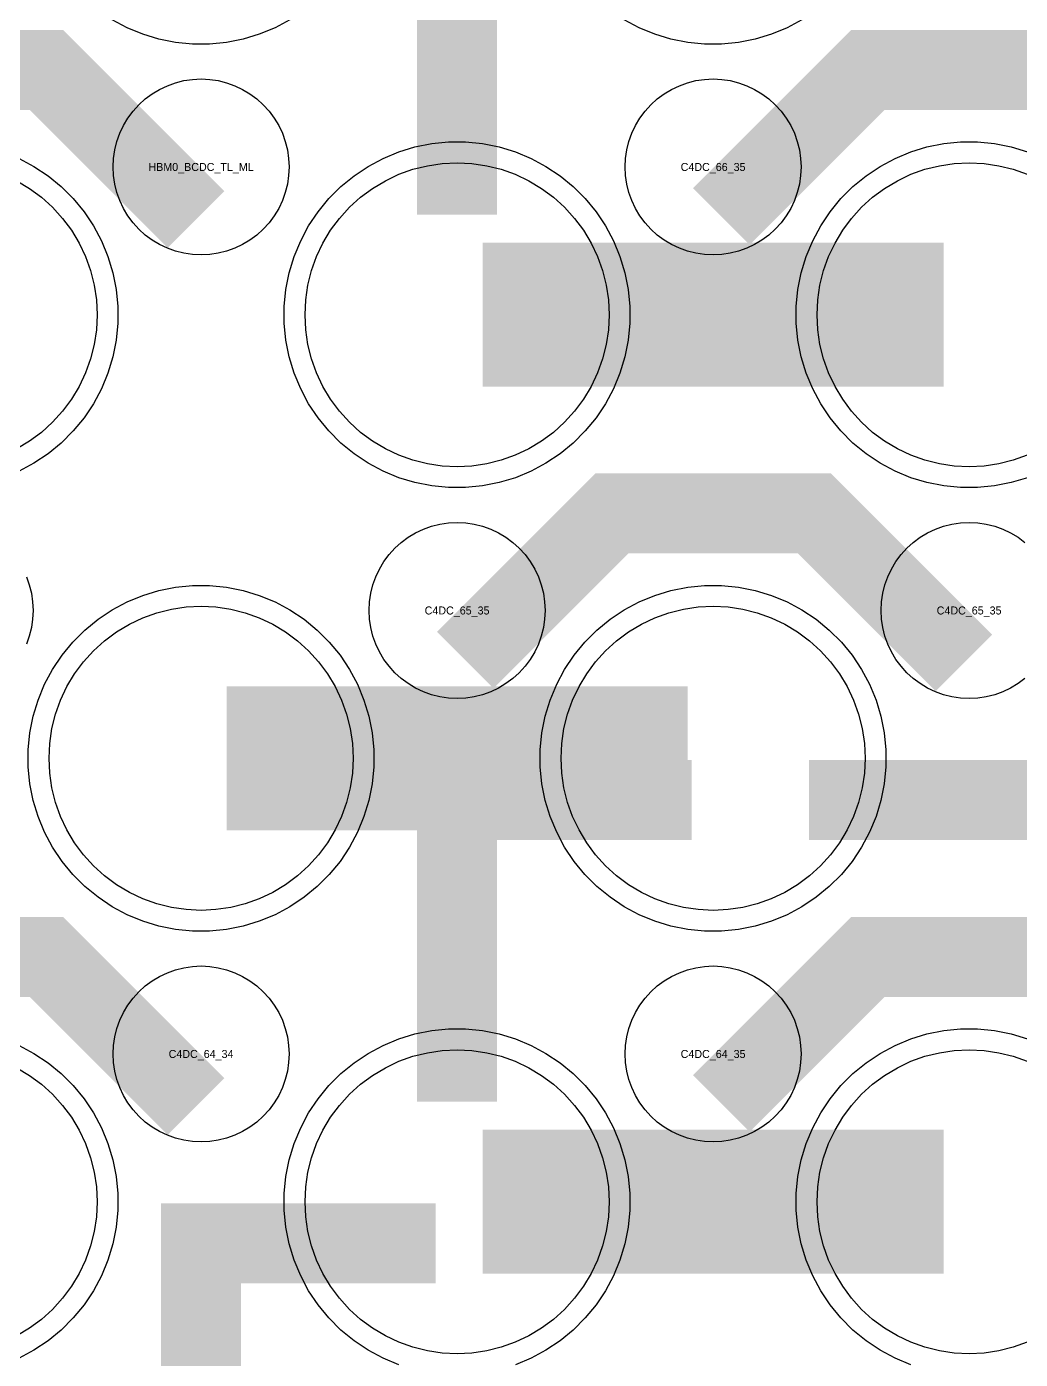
# Model space of a CAD drawing. Extents: x -11880 to 11880, y -14992 to 14992.
# Drawn here: x -934.5 to -624, y -6020.7 to -5604.3 of the extents above; entities that cross this region are included whole.
import ezdxf
from ezdxf.enums import TextEntityAlignment as Align

# ---------------------------------------------------------------- set-up
doc = ezdxf.new("R2010")
doc.units = 0
doc.header["$MEASUREMENT"] = 0
for name, color, linetype in [('GDS_775_DT_237', 138, 'CONTINUOUS'), ('RDL1_FS', 34, 'CONTINUOUS'), ('RDL_BS', 160, 'CONTINUOUS')]:
    doc.layers.add(name, color=color, linetype=linetype)

msp = doc.modelspace()

# ---------------------------------------------------------------- linework, layer by layer
at = {"layer": 'RDL1_FS', "color": 241, "true_color": 0xf7abae}
for points in [[(-800, -5741.844), (-804.657, -5741.615), (-809.268, -5740.931), (-813.791, -5739.799), (-818.181, -5738.227), (-822.395, -5736.235), (-826.395, -5733.837), (-830.14, -5731.059), (-833.594, -5727.929), (-836.724, -5724.475), (-839.502, -5720.73), (-841.9, -5716.73), (-843.892, -5712.516), (-845.464, -5708.126), (-846.596, -5703.603), (-847.28, -5698.992), (-847.509, -5694.335), (-847.28, -5689.678), (-846.596, -5685.067), (-845.464, -5680.544), (-843.892, -5676.154), (-841.9, -5671.94), (-839.502, -5667.94), (-836.724, -5664.195), (-833.594, -5660.741), (-830.14, -5657.611), (-826.395, -5654.833), (-822.395, -5652.435), (-818.181, -5650.443), (-813.791, -5648.871), (-809.268, -5647.739), (-804.657, -5647.055), (-800, -5646.826), (-795.343, -5647.055), (-790.732, -5647.739), (-786.209, -5648.871), (-781.819, -5650.443), (-777.605, -5652.435), (-773.605, -5654.833), (-769.86, -5657.611), (-766.406, -5660.741), (-763.276, -5664.195), (-760.498, -5667.94), (-758.1, -5671.94), (-756.108, -5676.154), (-754.536, -5680.544), (-753.404, -5685.067), (-752.72, -5689.678), (-752.491, -5694.335), (-752.72, -5698.992), (-753.404, -5703.603), (-754.536, -5708.126), (-756.108, -5712.516), (-758.1, -5716.73), (-760.498, -5720.73), (-763.276, -5724.475), (-766.406, -5727.929), (-769.86, -5731.059), (-773.605, -5733.837), (-777.605, -5736.235), (-781.819, -5738.227), (-786.209, -5739.799), (-790.732, -5740.931), (-795.343, -5741.615)], [(-880, -5880.409), (-884.657, -5880.18), (-889.268, -5879.496), (-893.791, -5878.364), (-898.181, -5876.792), (-902.395, -5874.8), (-906.395, -5872.402), (-910.14, -5869.624), (-913.594, -5866.494), (-916.724, -5863.04), (-919.502, -5859.295), (-921.9, -5855.295), (-923.892, -5851.081), (-925.464, -5846.691), (-926.596, -5842.168), (-927.28, -5837.557), (-927.509, -5832.9), (-927.28, -5828.243), (-926.596, -5823.632), (-925.464, -5819.109), (-923.892, -5814.719), (-921.9, -5810.505), (-919.502, -5806.505), (-916.724, -5802.76), (-913.594, -5799.306), (-910.14, -5796.176), (-906.395, -5793.398), (-902.395, -5791), (-898.181, -5789.008), (-893.791, -5787.436), (-889.268, -5786.304), (-884.657, -5785.62), (-880, -5785.391), (-875.343, -5785.62), (-870.732, -5786.304), (-866.209, -5787.436), (-861.819, -5789.008), (-857.605, -5791), (-853.605, -5793.398), (-849.86, -5796.176), (-846.406, -5799.306), (-843.276, -5802.76), (-840.498, -5806.505), (-838.1, -5810.505), (-836.108, -5814.719), (-834.536, -5819.109), (-833.404, -5823.632), (-832.72, -5828.243), (-832.491, -5832.9), (-832.72, -5837.557), (-833.404, -5842.168), (-834.536, -5846.691), (-836.108, -5851.081), (-838.1, -5855.295), (-840.498, -5859.295), (-843.276, -5863.04), (-846.406, -5866.494), (-849.86, -5869.624), (-853.605, -5872.402), (-857.605, -5874.8), (-861.819, -5876.792), (-866.209, -5878.364), (-870.732, -5879.496), (-875.343, -5880.18)], [(-720, -5880.409), (-724.657, -5880.18), (-729.268, -5879.496), (-733.791, -5878.364), (-738.181, -5876.792), (-742.395, -5874.8), (-746.395, -5872.402), (-750.14, -5869.624), (-753.594, -5866.494), (-756.724, -5863.04), (-759.502, -5859.295), (-761.9, -5855.295), (-763.892, -5851.081), (-765.464, -5846.691), (-766.596, -5842.168), (-767.28, -5837.557), (-767.509, -5832.9), (-767.28, -5828.243), (-766.596, -5823.632), (-765.464, -5819.109), (-763.892, -5814.719), (-761.9, -5810.505), (-759.502, -5806.505), (-756.724, -5802.76), (-753.594, -5799.306), (-750.14, -5796.176), (-746.395, -5793.398), (-742.395, -5791), (-738.181, -5789.008), (-733.791, -5787.436), (-729.268, -5786.304), (-724.657, -5785.62), (-720, -5785.391), (-715.343, -5785.62), (-710.732, -5786.304), (-706.209, -5787.436), (-701.819, -5789.008), (-697.605, -5791), (-693.605, -5793.398), (-689.86, -5796.176), (-686.406, -5799.306), (-683.276, -5802.76), (-680.498, -5806.505), (-678.1, -5810.505), (-676.108, -5814.719), (-674.536, -5819.109), (-673.404, -5823.632), (-672.72, -5828.243), (-672.491, -5832.9), (-672.72, -5837.557), (-673.404, -5842.168), (-674.536, -5846.691), (-676.108, -5851.081), (-678.1, -5855.295), (-680.498, -5859.295), (-683.276, -5863.04), (-686.406, -5866.494), (-689.86, -5869.624), (-693.605, -5872.402), (-697.605, -5874.8), (-701.819, -5876.792), (-706.209, -5878.364), (-710.732, -5879.496), (-715.343, -5880.18)], [(-800, -6018.974), (-804.657, -6018.745), (-809.268, -6018.061), (-813.791, -6016.929), (-818.181, -6015.357), (-822.395, -6013.365), (-826.395, -6010.967), (-830.14, -6008.189), (-833.594, -6005.059), (-836.724, -6001.605), (-839.502, -5997.86), (-841.9, -5993.86), (-843.892, -5989.646), (-845.464, -5985.256), (-846.596, -5980.733), (-847.28, -5976.122), (-847.509, -5971.465), (-847.28, -5966.808), (-846.596, -5962.197), (-845.464, -5957.674), (-843.892, -5953.284), (-841.9, -5949.07), (-839.502, -5945.07), (-836.724, -5941.325), (-833.594, -5937.871), (-830.14, -5934.741), (-826.395, -5931.963), (-822.395, -5929.565), (-818.181, -5927.573), (-813.791, -5926.001), (-809.268, -5924.869), (-804.657, -5924.185), (-800, -5923.956), (-795.343, -5924.185), (-790.732, -5924.869), (-786.209, -5926.001), (-781.819, -5927.573), (-777.605, -5929.565), (-773.605, -5931.963), (-769.86, -5934.741), (-766.406, -5937.871), (-763.276, -5941.325), (-760.498, -5945.07), (-758.1, -5949.07), (-756.108, -5953.284), (-754.536, -5957.674), (-753.404, -5962.197), (-752.72, -5966.808), (-752.491, -5971.465), (-752.72, -5976.122), (-753.404, -5980.733), (-754.536, -5985.256), (-756.108, -5989.646), (-758.1, -5993.86), (-760.498, -5997.86), (-763.276, -6001.605), (-766.406, -6005.059), (-769.86, -6008.189), (-773.605, -6010.967), (-777.605, -6013.365), (-781.819, -6015.357), (-786.209, -6016.929), (-790.732, -6018.061), (-795.343, -6018.745)]]:
    msp.add_lwpolyline(points, close=True, dxfattribs=at)
for points in [[(-621.819, -5738.227), (-626.209, -5739.799), (-630.732, -5740.931), (-635.343, -5741.615), (-640, -5741.844), (-644.657, -5741.615), (-649.268, -5740.931), (-653.791, -5739.799), (-658.181, -5738.227), (-662.395, -5736.235), (-666.395, -5733.837), (-670.14, -5731.059), (-673.594, -5727.929), (-676.724, -5724.475), (-679.502, -5720.73), (-681.9, -5716.73), (-683.892, -5712.516), (-685.464, -5708.126), (-686.596, -5703.603), (-687.28, -5698.992), (-687.509, -5694.335), (-687.28, -5689.678), (-686.596, -5685.067), (-685.464, -5680.544), (-683.892, -5676.154), (-681.9, -5671.94), (-679.502, -5667.94), (-676.724, -5664.195), (-673.594, -5660.741), (-670.14, -5657.611), (-666.395, -5654.833), (-662.395, -5652.435), (-658.181, -5650.443), (-653.791, -5648.871), (-649.268, -5647.739), (-644.657, -5647.055), (-640, -5646.826), (-635.343, -5647.055), (-630.732, -5647.739), (-626.209, -5648.871), (-621.819, -5650.443)], [(-621.819, -6015.357), (-626.209, -6016.929), (-630.732, -6018.061), (-635.343, -6018.745), (-640, -6018.974), (-644.657, -6018.745), (-649.268, -6018.061), (-653.791, -6016.929), (-658.181, -6015.357), (-662.395, -6013.365), (-666.395, -6010.967), (-670.14, -6008.189), (-673.594, -6005.059), (-676.724, -6001.605), (-679.502, -5997.86), (-681.9, -5993.86), (-683.892, -5989.646), (-685.464, -5985.256), (-686.596, -5980.733), (-687.28, -5976.122), (-687.509, -5971.465), (-687.28, -5966.808), (-686.596, -5962.197), (-685.464, -5957.674), (-683.892, -5953.284), (-681.9, -5949.07), (-679.502, -5945.07), (-676.724, -5941.325), (-673.594, -5937.871), (-670.14, -5934.741), (-666.395, -5931.963), (-662.395, -5929.565), (-658.181, -5927.573), (-653.791, -5926.001), (-649.268, -5924.869), (-644.657, -5924.185), (-640, -5923.956), (-635.343, -5924.185), (-630.732, -5924.869), (-626.209, -5926.001), (-621.819, -5927.573)]]:
    msp.add_lwpolyline(points, dxfattribs=at)
at = {"layer": 'RDL1_FS'}
for points in [[(-937.605, -5652.435), (-933.605, -5654.833), (-929.86, -5657.611), (-926.406, -5660.741), (-923.276, -5664.195), (-920.498, -5667.94), (-918.1, -5671.94), (-916.108, -5676.154), (-914.536, -5680.544), (-913.404, -5685.067), (-912.72, -5689.678), (-912.491, -5694.335), (-912.72, -5698.992), (-913.404, -5703.603), (-914.536, -5708.126), (-916.108, -5712.516), (-918.1, -5716.73), (-920.498, -5720.73), (-923.276, -5724.475), (-926.406, -5727.929), (-929.86, -5731.059), (-933.605, -5733.837), (-937.605, -5736.235)], [(-937.605, -5929.565), (-933.605, -5931.963), (-929.86, -5934.741), (-926.406, -5937.871), (-923.276, -5941.325), (-920.498, -5945.07), (-918.1, -5949.07), (-916.108, -5953.284), (-914.536, -5957.674), (-913.404, -5962.197), (-912.72, -5966.808), (-912.491, -5971.465), (-912.72, -5976.122), (-913.404, -5980.733), (-914.536, -5985.256), (-916.108, -5989.646), (-918.1, -5993.86), (-920.498, -5997.86), (-923.276, -6001.605), (-926.406, -6005.059), (-929.86, -6008.189), (-933.605, -6010.967), (-937.605, -6013.365)]]:
    msp.add_lwpolyline(points, dxfattribs=at)
at = {"layer": 'RDL1_FS', "color": 241, "true_color": 0xf7abae}
for points in [[(-791.998, -5694.335, 45, 45, 0), (-719.998, -5694.335, 45, 45, 0)], [(-719.998, -5694.335, 45, 45, 0), (-647.998, -5694.335, 45, 45, 0)], [(-871.998, -5832.9, 45, 45, 0), (-799.998, -5832.9, 45, 45, 0)], [(-799.998, -5832.9, 45, 45, 0), (-727.998, -5832.9, 45, 45, 0)], [(-791.998, -5971.465, 45, 45, 0), (-719.998, -5971.465, 45, 45, 0)], [(-719.998, -5971.465, 45, 45, 0), (-647.998, -5971.465, 45, 45, 0)]]:
    msp.add_lwpolyline(points, format="xyseb", dxfattribs=at)
at = {"layer": 'RDL_BS', "color": 241, "true_color": 0xf7abae}
for points in [[(-800, -5663.06, 25, 25, 0), (-800, -5556.283, 25, 25, 0)], [(-800, -5586.752, 25, 25, 0), (-800, -5632.372, 25, 25, 0)], [(-800, -5940.185, 25, 25, 0), (-800, -5833.408, 25, 25, 0)], [(-812.5, -5845.908, 25, 25, 0), (-726.667, -5845.908, 25, 25, 0)], [(-772.944, -5845.908, 25, 25, 0), (-731.74, -5845.908, 25, 25, 0)], [(-689.984, -5845.913, 25, 25, 0), (-580.719, -5845.913, 25, 25, 0)], [(-800, -5863.877, 25, 25, 0), (-800, -5909.497, 25, 25, 0)], [(-880, -6078.75, 25, 25, 0), (-880, -5971.973, 25, 25, 0)], [(-892.5, -5984.473, 25, 25, 0), (-806.667, -5984.473, 25, 25, 0)], [(-852.944, -5984.473, 25, 25, 0), (-811.74, -5984.473, 25, 25, 0)], [(-880, -6002.442, 25, 25, 0), (-880, -6048.062, 25, 25, 0)]]:
    msp.add_lwpolyline(points, format="xyseb", dxfattribs=at)
for points in [[(-852.223, -5602.153), (-856.885, -5604.645), (-861.795, -5606.676), (-866.835, -5608.207), (-872.062, -5609.253), (-877.356, -5609.77), (-882.644, -5609.77), (-887.938, -5609.253), (-893.165, -5608.207), (-898.205, -5606.676), (-903.115, -5604.645), (-907.777, -5602.153)], [(-692.223, -5602.153), (-696.885, -5604.645), (-701.795, -5606.676), (-706.835, -5608.207), (-712.062, -5609.253), (-717.356, -5609.77), (-722.644, -5609.77), (-727.938, -5609.253), (-733.165, -5608.207), (-738.205, -5606.676), (-743.115, -5604.645), (-747.777, -5602.153)], [(-621.795, -5745.241), (-626.835, -5746.772), (-632.062, -5747.818), (-637.356, -5748.335), (-642.644, -5748.335), (-647.938, -5747.818), (-653.165, -5746.772), (-658.205, -5745.241), (-663.115, -5743.21), (-667.777, -5740.718), (-672.191, -5737.771), (-676.292, -5734.409), (-680.074, -5730.627), (-683.436, -5726.526), (-686.383, -5722.112), (-688.875, -5717.45), (-690.906, -5712.54), (-692.437, -5707.5), (-693.483, -5702.273), (-694, -5696.979), (-694, -5691.691), (-693.483, -5686.397), (-692.437, -5681.17), (-690.906, -5676.13), (-688.875, -5671.22), (-686.383, -5666.558), (-683.436, -5662.144), (-680.074, -5658.043), (-676.292, -5654.261), (-672.191, -5650.899), (-667.777, -5647.952), (-663.115, -5645.46), (-658.205, -5643.429), (-653.165, -5641.898), (-647.938, -5640.852), (-642.644, -5640.335), (-637.356, -5640.335), (-632.062, -5640.852), (-626.835, -5641.898), (-621.795, -5643.429)], [(-818.205, -6022.371), (-823.115, -6020.34), (-827.777, -6017.848), (-832.191, -6014.901), (-836.292, -6011.539), (-840.074, -6007.757), (-843.436, -6003.656), (-846.383, -5999.242), (-848.875, -5994.58), (-850.906, -5989.67), (-852.437, -5984.63), (-853.483, -5979.403), (-854, -5974.109), (-854, -5968.821), (-853.483, -5963.527), (-852.437, -5958.3), (-850.906, -5953.26), (-848.875, -5948.35), (-846.383, -5943.688), (-843.436, -5939.274), (-840.074, -5935.173), (-836.292, -5931.391), (-832.191, -5928.029), (-827.777, -5925.082), (-823.115, -5922.59), (-818.205, -5920.559), (-813.165, -5919.028), (-807.938, -5917.982), (-802.644, -5917.465), (-797.356, -5917.465), (-792.062, -5917.982), (-786.835, -5919.028), (-781.795, -5920.559), (-776.885, -5922.59), (-772.223, -5925.082), (-767.809, -5928.029), (-763.708, -5931.391), (-759.926, -5935.173), (-756.564, -5939.274), (-753.617, -5943.688), (-751.125, -5948.35), (-749.094, -5953.26), (-747.563, -5958.3), (-746.517, -5963.527), (-746, -5968.821), (-746, -5974.109), (-746.517, -5979.403), (-747.563, -5984.63), (-749.094, -5989.67), (-751.125, -5994.58), (-753.617, -5999.242), (-756.564, -6003.656), (-759.926, -6007.757), (-763.708, -6011.539), (-767.809, -6014.901), (-772.223, -6017.848), (-776.885, -6020.34), (-781.795, -6022.371)], [(-658.205, -6022.371), (-663.115, -6020.34), (-667.777, -6017.848), (-672.191, -6014.901), (-676.292, -6011.539), (-680.074, -6007.757), (-683.436, -6003.656), (-686.383, -5999.242), (-688.875, -5994.58), (-690.906, -5989.67), (-692.437, -5984.63), (-693.483, -5979.403), (-694, -5974.109), (-694, -5968.821), (-693.483, -5963.527), (-692.437, -5958.3), (-690.906, -5953.26), (-688.875, -5948.35), (-686.383, -5943.688), (-683.436, -5939.274), (-680.074, -5935.173), (-676.292, -5931.391), (-672.191, -5928.029), (-667.777, -5925.082), (-663.115, -5922.59), (-658.205, -5920.559), (-653.165, -5919.028), (-647.938, -5917.982), (-642.644, -5917.465), (-637.356, -5917.465), (-632.062, -5917.982), (-626.835, -5919.028), (-621.795, -5920.559)]]:
    msp.add_lwpolyline(points, dxfattribs=at)
at = {"layer": 'RDL_BS'}
for points in [[(-881.599, -5664.548, 25, 25, 0), (-928.313, -5617.834, 25, 25, 0), (-958.071, -5617.834, 25, 25, 0)], [(-717.438, -5663.649, 25, 25, 0), (-671.623, -5617.834, 25, 25, 0), (-638.07, -5617.834, 25, 25, 0)], [(-561.599, -5664.548, 25, 25, 0), (-608.313, -5617.834, 25, 25, 0), (-638.071, -5617.834, 25, 25, 0)], [(-797.438, -5802.214, 25, 25, 0), (-751.623, -5756.399, 25, 25, 0), (-718.07, -5756.399, 25, 25, 0)], [(-641.599, -5803.113, 25, 25, 0), (-688.313, -5756.399, 25, 25, 0), (-718.071, -5756.399, 25, 25, 0)], [(-881.599, -5941.678, 25, 25, 0), (-928.313, -5894.964, 25, 25, 0), (-958.071, -5894.964, 25, 25, 0)], [(-717.438, -5940.779, 25, 25, 0), (-671.623, -5894.964, 25, 25, 0), (-638.07, -5894.964, 25, 25, 0)], [(-561.599, -5941.678, 25, 25, 0), (-608.313, -5894.964, 25, 25, 0), (-638.071, -5894.964, 25, 25, 0)]]:
    msp.add_lwpolyline(points, format="xyseb", dxfattribs=at)
for points in [[(-880, -5675.641), (-882.693, -5675.509), (-885.365, -5675.113), (-887.984, -5674.456), (-890.519, -5673.549), (-892.956, -5672.397), (-895.28, -5671.004), (-897.443, -5669.401), (-899.442, -5667.589), (-901.254, -5665.59), (-902.857, -5663.427), (-904.25, -5661.103), (-905.402, -5658.666), (-906.309, -5656.131), (-906.966, -5653.512), (-907.362, -5650.84), (-907.494, -5648.147), (-907.362, -5645.454), (-906.966, -5642.782), (-906.309, -5640.163), (-905.402, -5637.628), (-904.25, -5635.191), (-902.857, -5632.867), (-901.254, -5630.704), (-899.442, -5628.705), (-897.443, -5626.893), (-895.28, -5625.29), (-892.956, -5623.897), (-890.519, -5622.745), (-887.984, -5621.838), (-885.365, -5621.181), (-882.693, -5620.785), (-880, -5620.653), (-877.307, -5620.785), (-874.635, -5621.181), (-872.016, -5621.838), (-869.481, -5622.745), (-867.044, -5623.897), (-864.72, -5625.29), (-862.557, -5626.893), (-860.558, -5628.705), (-858.746, -5630.704), (-857.143, -5632.867), (-855.75, -5635.191), (-854.598, -5637.628), (-853.691, -5640.163), (-853.034, -5642.782), (-852.638, -5645.454), (-852.506, -5648.147), (-852.638, -5650.84), (-853.034, -5653.512), (-853.691, -5656.131), (-854.598, -5658.666), (-855.75, -5661.103), (-857.143, -5663.427), (-858.746, -5665.59), (-860.558, -5667.589), (-862.557, -5669.401), (-864.72, -5671.004), (-867.044, -5672.397), (-869.481, -5673.549), (-872.016, -5674.456), (-874.635, -5675.113), (-877.307, -5675.509)], [(-720, -5675.641), (-722.693, -5675.509), (-725.365, -5675.113), (-727.984, -5674.456), (-730.519, -5673.549), (-732.956, -5672.397), (-735.28, -5671.004), (-737.443, -5669.401), (-739.442, -5667.589), (-741.254, -5665.59), (-742.857, -5663.427), (-744.25, -5661.103), (-745.402, -5658.666), (-746.309, -5656.131), (-746.966, -5653.512), (-747.362, -5650.84), (-747.494, -5648.147), (-747.362, -5645.454), (-746.966, -5642.782), (-746.309, -5640.163), (-745.402, -5637.628), (-744.25, -5635.191), (-742.857, -5632.867), (-741.254, -5630.704), (-739.442, -5628.705), (-737.443, -5626.893), (-735.28, -5625.29), (-732.956, -5623.897), (-730.519, -5622.745), (-727.984, -5621.838), (-725.365, -5621.181), (-722.693, -5620.785), (-720, -5620.653), (-717.307, -5620.785), (-714.635, -5621.181), (-712.016, -5621.838), (-709.481, -5622.745), (-707.044, -5623.897), (-704.72, -5625.29), (-702.557, -5626.893), (-700.558, -5628.705), (-698.746, -5630.704), (-697.143, -5632.867), (-695.75, -5635.191), (-694.598, -5637.628), (-693.691, -5640.163), (-693.034, -5642.782), (-692.638, -5645.454), (-692.506, -5648.147), (-692.638, -5650.84), (-693.034, -5653.512), (-693.691, -5656.131), (-694.598, -5658.666), (-695.75, -5661.103), (-697.143, -5663.427), (-698.746, -5665.59), (-700.558, -5667.589), (-702.557, -5669.401), (-704.72, -5671.004), (-707.044, -5672.397), (-709.481, -5673.549), (-712.016, -5674.456), (-714.635, -5675.113), (-717.307, -5675.509)], [(-800, -5814.206), (-802.693, -5814.074), (-805.365, -5813.678), (-807.984, -5813.021), (-810.519, -5812.114), (-812.956, -5810.962), (-815.28, -5809.569), (-817.443, -5807.966), (-819.442, -5806.154), (-821.254, -5804.155), (-822.857, -5801.992), (-824.25, -5799.668), (-825.402, -5797.231), (-826.309, -5794.696), (-826.966, -5792.077), (-827.362, -5789.405), (-827.494, -5786.712), (-827.362, -5784.019), (-826.966, -5781.347), (-826.309, -5778.728), (-825.402, -5776.193), (-824.25, -5773.756), (-822.857, -5771.432), (-821.254, -5769.269), (-819.442, -5767.27), (-817.443, -5765.458), (-815.28, -5763.855), (-812.956, -5762.462), (-810.519, -5761.31), (-807.984, -5760.403), (-805.365, -5759.746), (-802.693, -5759.35), (-800, -5759.218), (-797.307, -5759.35), (-794.635, -5759.746), (-792.016, -5760.403), (-789.481, -5761.31), (-787.044, -5762.462), (-784.72, -5763.855), (-782.557, -5765.458), (-780.558, -5767.27), (-778.746, -5769.269), (-777.143, -5771.432), (-775.75, -5773.756), (-774.598, -5776.193), (-773.691, -5778.728), (-773.034, -5781.347), (-772.638, -5784.019), (-772.506, -5786.712), (-772.638, -5789.405), (-773.034, -5792.077), (-773.691, -5794.696), (-774.598, -5797.231), (-775.75, -5799.668), (-777.143, -5801.992), (-778.746, -5804.155), (-780.558, -5806.154), (-782.557, -5807.966), (-784.72, -5809.569), (-787.044, -5810.962), (-789.481, -5812.114), (-792.016, -5813.021), (-794.635, -5813.678), (-797.307, -5814.074)], [(-880, -5952.771), (-882.693, -5952.639), (-885.365, -5952.243), (-887.984, -5951.586), (-890.519, -5950.679), (-892.956, -5949.527), (-895.28, -5948.134), (-897.443, -5946.531), (-899.442, -5944.719), (-901.254, -5942.72), (-902.857, -5940.557), (-904.25, -5938.233), (-905.402, -5935.796), (-906.309, -5933.261), (-906.966, -5930.642), (-907.362, -5927.97), (-907.494, -5925.277), (-907.362, -5922.584), (-906.966, -5919.912), (-906.309, -5917.293), (-905.402, -5914.758), (-904.25, -5912.321), (-902.857, -5909.997), (-901.254, -5907.834), (-899.442, -5905.835), (-897.443, -5904.023), (-895.28, -5902.42), (-892.956, -5901.027), (-890.519, -5899.875), (-887.984, -5898.968), (-885.365, -5898.311), (-882.693, -5897.915), (-880, -5897.783), (-877.307, -5897.915), (-874.635, -5898.311), (-872.016, -5898.968), (-869.481, -5899.875), (-867.044, -5901.027), (-864.72, -5902.42), (-862.557, -5904.023), (-860.558, -5905.835), (-858.746, -5907.834), (-857.143, -5909.997), (-855.75, -5912.321), (-854.598, -5914.758), (-853.691, -5917.293), (-853.034, -5919.912), (-852.638, -5922.584), (-852.506, -5925.277), (-852.638, -5927.97), (-853.034, -5930.642), (-853.691, -5933.261), (-854.598, -5935.796), (-855.75, -5938.233), (-857.143, -5940.557), (-858.746, -5942.72), (-860.558, -5944.719), (-862.557, -5946.531), (-864.72, -5948.134), (-867.044, -5949.527), (-869.481, -5950.679), (-872.016, -5951.586), (-874.635, -5952.243), (-877.307, -5952.639)], [(-720, -5952.771), (-722.693, -5952.639), (-725.365, -5952.243), (-727.984, -5951.586), (-730.519, -5950.679), (-732.956, -5949.527), (-735.28, -5948.134), (-737.443, -5946.531), (-739.442, -5944.719), (-741.254, -5942.72), (-742.857, -5940.557), (-744.25, -5938.233), (-745.402, -5935.796), (-746.309, -5933.261), (-746.966, -5930.642), (-747.362, -5927.97), (-747.494, -5925.277), (-747.362, -5922.584), (-746.966, -5919.912), (-746.309, -5917.293), (-745.402, -5914.758), (-744.25, -5912.321), (-742.857, -5909.997), (-741.254, -5907.834), (-739.442, -5905.835), (-737.443, -5904.023), (-735.28, -5902.42), (-732.956, -5901.027), (-730.519, -5899.875), (-727.984, -5898.968), (-725.365, -5898.311), (-722.693, -5897.915), (-720, -5897.783), (-717.307, -5897.915), (-714.635, -5898.311), (-712.016, -5898.968), (-709.481, -5899.875), (-707.044, -5901.027), (-704.72, -5902.42), (-702.557, -5904.023), (-700.558, -5905.835), (-698.746, -5907.834), (-697.143, -5909.997), (-695.75, -5912.321), (-694.598, -5914.758), (-693.691, -5917.293), (-693.034, -5919.912), (-692.638, -5922.584), (-692.506, -5925.277), (-692.638, -5927.97), (-693.034, -5930.642), (-693.691, -5933.261), (-694.598, -5935.796), (-695.75, -5938.233), (-697.143, -5940.557), (-698.746, -5942.72), (-700.558, -5944.719), (-702.557, -5946.531), (-704.72, -5948.134), (-707.044, -5949.527), (-709.481, -5950.679), (-712.016, -5951.586), (-714.635, -5952.243), (-717.307, -5952.639)]]:
    msp.add_lwpolyline(points, close=True, dxfattribs=at)
at = {"layer": 'RDL_BS', "color": 241, "true_color": 0xf7abae}
for points in [[(-802.644, -5748.335), (-807.938, -5747.818), (-813.165, -5746.772), (-818.205, -5745.241), (-823.115, -5743.21), (-827.777, -5740.718), (-832.191, -5737.771), (-836.292, -5734.409), (-840.074, -5730.627), (-843.436, -5726.526), (-846.383, -5722.112), (-848.875, -5717.45), (-850.906, -5712.54), (-852.437, -5707.5), (-853.483, -5702.273), (-854, -5696.979), (-854, -5691.691), (-853.483, -5686.397), (-852.437, -5681.17), (-850.906, -5676.13), (-848.875, -5671.22), (-846.383, -5666.558), (-843.436, -5662.144), (-840.074, -5658.043), (-836.292, -5654.261), (-832.191, -5650.899), (-827.777, -5647.952), (-823.115, -5645.46), (-818.205, -5643.429), (-813.165, -5641.898), (-807.938, -5640.852), (-802.644, -5640.335), (-797.356, -5640.335), (-792.062, -5640.852), (-786.835, -5641.898), (-781.795, -5643.429), (-776.885, -5645.46), (-772.223, -5647.952), (-767.809, -5650.899), (-763.708, -5654.261), (-759.926, -5658.043), (-756.564, -5662.144), (-753.617, -5666.558), (-751.125, -5671.22), (-749.094, -5676.13), (-747.563, -5681.17), (-746.517, -5686.397), (-746, -5691.691), (-746, -5696.979), (-746.517, -5702.273), (-747.563, -5707.5), (-749.094, -5712.54), (-751.125, -5717.45), (-753.617, -5722.112), (-756.564, -5726.526), (-759.926, -5730.627), (-763.708, -5734.409), (-767.809, -5737.771), (-772.223, -5740.718), (-776.885, -5743.21), (-781.795, -5745.241), (-786.835, -5746.772), (-792.062, -5747.818), (-797.356, -5748.335)], [(-882.644, -5886.9), (-887.938, -5886.383), (-893.165, -5885.337), (-898.205, -5883.806), (-903.115, -5881.775), (-907.777, -5879.283), (-912.191, -5876.336), (-916.292, -5872.974), (-920.074, -5869.192), (-923.436, -5865.091), (-926.383, -5860.677), (-928.875, -5856.015), (-930.906, -5851.105), (-932.437, -5846.065), (-933.483, -5840.838), (-934, -5835.544), (-934, -5830.256), (-933.483, -5824.962), (-932.437, -5819.735), (-930.906, -5814.695), (-928.875, -5809.785), (-926.383, -5805.123), (-923.436, -5800.709), (-920.074, -5796.608), (-916.292, -5792.826), (-912.191, -5789.464), (-907.777, -5786.517), (-903.115, -5784.025), (-898.205, -5781.994), (-893.165, -5780.463), (-887.938, -5779.417), (-882.644, -5778.9), (-877.356, -5778.9), (-872.062, -5779.417), (-866.835, -5780.463), (-861.795, -5781.994), (-856.885, -5784.025), (-852.223, -5786.517), (-847.809, -5789.464), (-843.708, -5792.826), (-839.926, -5796.608), (-836.564, -5800.709), (-833.617, -5805.123), (-831.125, -5809.785), (-829.094, -5814.695), (-827.563, -5819.735), (-826.517, -5824.962), (-826, -5830.256), (-826, -5835.544), (-826.517, -5840.838), (-827.563, -5846.065), (-829.094, -5851.105), (-831.125, -5856.015), (-833.617, -5860.677), (-836.564, -5865.091), (-839.926, -5869.192), (-843.708, -5872.974), (-847.809, -5876.336), (-852.223, -5879.283), (-856.885, -5881.775), (-861.795, -5883.806), (-866.835, -5885.337), (-872.062, -5886.383), (-877.356, -5886.9)], [(-722.644, -5886.9), (-727.938, -5886.383), (-733.165, -5885.337), (-738.205, -5883.806), (-743.115, -5881.775), (-747.777, -5879.283), (-752.191, -5876.336), (-756.292, -5872.974), (-760.074, -5869.192), (-763.436, -5865.091), (-766.383, -5860.677), (-768.875, -5856.015), (-770.906, -5851.105), (-772.437, -5846.065), (-773.483, -5840.838), (-774, -5835.544), (-774, -5830.256), (-773.483, -5824.962), (-772.437, -5819.735), (-770.906, -5814.695), (-768.875, -5809.785), (-766.383, -5805.123), (-763.436, -5800.709), (-760.074, -5796.608), (-756.292, -5792.826), (-752.191, -5789.464), (-747.777, -5786.517), (-743.115, -5784.025), (-738.205, -5781.994), (-733.165, -5780.463), (-727.938, -5779.417), (-722.644, -5778.9), (-717.356, -5778.9), (-712.062, -5779.417), (-706.835, -5780.463), (-701.795, -5781.994), (-696.885, -5784.025), (-692.223, -5786.517), (-687.809, -5789.464), (-683.708, -5792.826), (-679.926, -5796.608), (-676.564, -5800.709), (-673.617, -5805.123), (-671.125, -5809.785), (-669.094, -5814.695), (-667.563, -5819.735), (-666.517, -5824.962), (-666, -5830.256), (-666, -5835.544), (-666.517, -5840.838), (-667.563, -5846.065), (-669.094, -5851.105), (-671.125, -5856.015), (-673.617, -5860.677), (-676.564, -5865.091), (-679.926, -5869.192), (-683.708, -5872.974), (-687.809, -5876.336), (-692.223, -5879.283), (-696.885, -5881.775), (-701.795, -5883.806), (-706.835, -5885.337), (-712.062, -5886.383), (-717.356, -5886.9)]]:
    msp.add_lwpolyline(points, close=True, dxfattribs=at)
at = {"layer": 'RDL_BS'}
for points in [[(-936.885, -5645.46), (-932.223, -5647.952), (-927.809, -5650.899), (-923.708, -5654.261), (-919.926, -5658.043), (-916.564, -5662.144), (-913.617, -5666.558), (-911.125, -5671.22), (-909.094, -5676.13), (-907.563, -5681.17), (-906.517, -5686.397), (-906, -5691.691), (-906, -5696.979), (-906.517, -5702.273), (-907.563, -5707.5), (-909.094, -5712.54), (-911.125, -5717.45), (-913.617, -5722.112), (-916.564, -5726.526), (-919.926, -5730.627), (-923.708, -5734.409), (-927.809, -5737.771), (-932.223, -5740.718), (-936.885, -5743.21)], [(-622.557, -5807.966), (-624.72, -5809.569), (-627.044, -5810.962), (-629.481, -5812.114), (-632.016, -5813.021), (-634.635, -5813.678), (-637.307, -5814.074), (-640, -5814.206), (-642.693, -5814.074), (-645.365, -5813.678), (-647.984, -5813.021), (-650.519, -5812.114), (-652.956, -5810.962), (-655.28, -5809.569), (-657.443, -5807.966), (-659.442, -5806.154), (-661.254, -5804.155), (-662.857, -5801.992), (-664.25, -5799.668), (-665.402, -5797.231), (-666.309, -5794.696), (-666.966, -5792.077), (-667.362, -5789.405), (-667.494, -5786.712), (-667.362, -5784.019), (-666.966, -5781.347), (-666.309, -5778.728), (-665.402, -5776.193), (-664.25, -5773.756), (-662.857, -5771.432), (-661.254, -5769.269), (-659.442, -5767.27), (-657.443, -5765.458), (-655.28, -5763.855), (-652.956, -5762.462), (-650.519, -5761.31), (-647.984, -5760.403), (-645.365, -5759.746), (-642.693, -5759.35), (-640, -5759.218), (-637.307, -5759.35), (-634.635, -5759.746), (-632.016, -5760.403), (-629.481, -5761.31), (-627.044, -5762.462), (-624.72, -5763.855), (-622.557, -5765.458)], [(-934.598, -5776.193), (-933.691, -5778.728), (-933.034, -5781.347), (-932.638, -5784.019), (-932.506, -5786.712), (-932.638, -5789.405), (-933.034, -5792.077), (-933.691, -5794.696), (-934.598, -5797.231)], [(-936.885, -5922.59), (-932.223, -5925.082), (-927.809, -5928.029), (-923.708, -5931.391), (-919.926, -5935.173), (-916.564, -5939.274), (-913.617, -5943.688), (-911.125, -5948.35), (-909.094, -5953.26), (-907.563, -5958.3), (-906.517, -5963.527), (-906, -5968.821), (-906, -5974.109), (-906.517, -5979.403), (-907.563, -5984.63), (-909.094, -5989.67), (-911.125, -5994.58), (-913.617, -5999.242), (-916.564, -6003.656), (-919.926, -6007.757), (-923.708, -6011.539), (-927.809, -6014.901), (-932.223, -6017.848), (-936.885, -6020.34)]]:
    msp.add_lwpolyline(points, dxfattribs=at)

# ---------------------------------------------------------------- texts
at = {"layer": 'GDS_775_DT_237'}
for s, p in [('HBM0_BCDC_TL_ML', (-880, -5648.147)), ('HBM0_BCDC_TL_ML', (-880, -5648.147)), ('C4DC_66_35', (-720, -5648.147)), ('C4DC_66_35', (-720, -5648.147)), ('C4DC_65_35', (-800, -5786.712)), ('C4DC_65_35', (-800, -5786.712)), ('C4DC_65_35', (-640, -5786.712)), ('C4DC_65_35', (-640, -5786.712)), ('C4DC_64_34', (-880, -5925.277)), ('C4DC_64_34', (-880, -5925.277)), ('C4DC_64_35', (-720, -5925.277)), ('C4DC_64_35', (-720, -5925.277))]:
    msp.add_text(s, height=2.5, dxfattribs=at).set_placement(p, align=Align.MIDDLE_CENTER)

doc.saveas('drawing.dxf')
